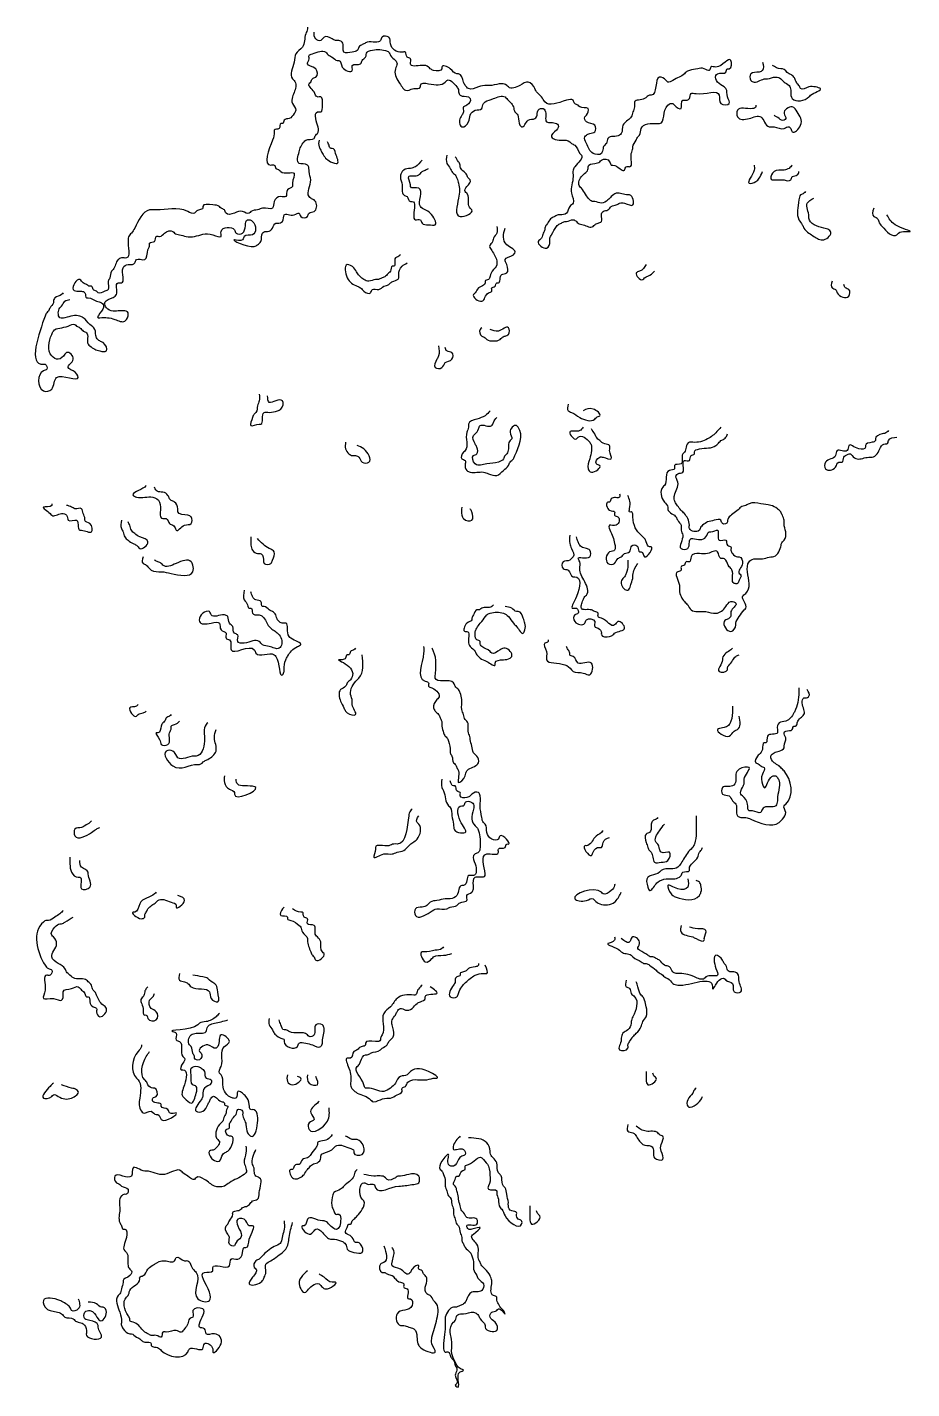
# Model space of a CAD drawing. Header units: metres. Extents: x 0 to 100, y 0 to 141.
# Drawn here: x -0.24 to 13.07, y 59.72 to 80.23 of the extents above; entities that cross this region are included whole.
import ezdxf

# ---------------------------------------------------------------- set-up
doc = ezdxf.new("R2010")
doc.units = ezdxf.units.M

msp = doc.modelspace()

# ---------------------------------------------------------------- linework, layer by layer
for points in [[(3.975, 80.225), (3.975, 80.2), (3.95, 80.125), (3.9, 79.925), (3.8, 79.825), (3.775, 79.7), (3.75, 79.45), (3.775, 79.425), (3.8, 79.35), (3.75, 79.175), (3.75, 79.075), (3.8, 78.975), (3.775, 78.925), (3.7, 78.85), (3.625, 78.825), (3.6, 78.775), (3.575, 78.775), (3.55, 78.7), (3.475, 78.675), (3.475, 78.65), (3.45, 78.525), (3.425, 78.15), (3.475, 78.15), (3.5, 78.1), (3.55, 78.075), (3.575, 78.05), (3.775, 78.025), (3.75, 77.875), (3.75, 77.825), (3.675, 77.775), (3.65, 77.675), (3.575, 77.675), (3.475, 77.6), (3.45, 77.5), (3.3, 77.5), (3.225, 77.475), (3.125, 77.45), (3.1, 77.425), (3, 77.45), (2.875, 77.425), (2.75, 77.425), (2.725, 77.475), (2.675, 77.5), (2.65, 77.525), (2.55, 77.55), (2.4, 77.525), (2.4, 77.5), (2.35, 77.475), (2.3, 77.45), (2.275, 77.425), (2.175, 77.45), (1.7, 77.475), (1.6, 77.475), (1.375, 77.2), (1.325, 77.125), (1.3, 77.1), (1.275, 77.025), (1.25, 76.75), (1.175, 76.75), (1.125, 76.725), (1.05, 76.575), (1.025, 76.55), (1, 76.45), (0.975, 76.4), (0.975, 76.275), (0.925, 76.25), (0.825, 76.225), (0.8, 76.25), (0.75, 76.275), (0.725, 76.325), (0.7, 76.325), (0.65, 76.35), (0.6, 76.375), (0.55, 76.425), (0.45, 76.275), (0.525, 76.25), (0.575, 76.25), (0.625, 76.225), (0.65, 76.15), (0.675, 76.15), (0.8, 76.1), (0.875, 76.075), (0.9, 76.05), (0.875, 75.95), (0.825, 75.85), (0.85, 75.85), (1.075, 75.825), (1.225, 75.8), (1.25, 75.825), (1.275, 75.925), (1.1, 75.95), (1.05, 75.95), (0.95, 76), (0.925, 76.075), (0.975, 76.125), (1.1, 76.2), (1.125, 76.375), (1.175, 76.375), (1.2, 76.6), (1.275, 76.65), (1.3, 76.65), (1.375, 76.675), (1.4, 76.725), (1.525, 76.725), (1.575, 76.875), (1.6, 76.95), (1.6, 76.975), (1.675, 77), (1.7, 77.075), (1.75, 77.075), (1.825, 77.125), (1.95, 77.15), (1.975, 77.125), (2.05, 77.1), (2.15, 77.075), (2.275, 77.075), (2.55, 77.1), (2.675, 77.075), (2.675, 77.15), (2.875, 77.175), (2.9, 77.125), (3, 77.125), (3.075, 77.325), (3.15, 77.3), (3.15, 77.1), (3.025, 77.075), (3, 77.025), (2.875, 77.025), (3.175, 76.925), (3.225, 76.95), (3.275, 77), (3.3, 77.125), (3.35, 77.15), (3.375, 77.15), (3.45, 77.2), (3.5, 77.275), (3.525, 77.275), (3.6, 77.3), (3.625, 77.4), (3.775, 77.4), (3.85, 77.425), (3.875, 77.375), (3.975, 77.375), (4, 77.425), (4.075, 77.45), (4.1, 77.475), (4.075, 77.625), (4.025, 77.65), (4, 77.675), (4.025, 77.925), (4, 78.05), (4, 78.075), (3.975, 78.15), (3.85, 78.175), (3.85, 78.35), (3.875, 78.425), (3.925, 78.5), (3.95, 78.525), (4.075, 78.55), (4.1, 78.6), (4.125, 78.625), (4.1, 78.85), (4.125, 78.95), (4.175, 78.95), (4.2, 79.05), (4.175, 79.175), (4.125, 79.175), (4.075, 79.25), (4, 79.375), (4.025, 79.4), (4.05, 79.45), (4.1, 79.475), (4.1, 79.6), (3.975, 79.675), (4, 79.75), (4, 79.8), (4.05, 79.825), (4.25, 79.85), (4.3, 79.8), (4.35, 79.775), (4.425, 79.725), (4.45, 79.725), (4.5, 79.625), (4.65, 79.575), (4.65, 79.65), (4.775, 79.675), (4.8, 79.725), (4.85, 79.775), (4.875, 79.85), (4.925, 79.875), (5.15, 79.875), (5.2, 79.85), (5.225, 79.8), (5.3, 79.725), (5.325, 79.675), (5.3, 79.6), (5.3, 79.5), (5.35, 79.4), (5.4, 79.325), (5.45, 79.275), (5.575, 79.3), (5.675, 79.325), (5.675, 79.35), (5.8, 79.375), (6.05, 79.4), (6.075, 79.425), (6.225, 79.325), (6.25, 79.275), (6.25, 79.25), (6.275, 79.2), (6.4, 79.175), (6.425, 79.15), (6.375, 79.05), (6.325, 79.025), (6.325, 78.95), (6.3, 78.9), (6.275, 78.75), (6.3, 78.725), (6.4, 78.8), (6.425, 78.9), (6.5, 78.975), (6.6, 79), (6.625, 79.075), (6.65, 79.1), (6.775, 79.15), (6.95, 79.175), (6.975, 79.15), (7.075, 79.025), (7.1, 78.95), (7.125, 78.925), (7.15, 78.875), (7.175, 78.75), (7.2, 78.725), (7.3, 78.825), (7.4, 78.85), (7.425, 78.875), (7.45, 78.975), (7.525, 79), (7.55, 78.975), (7.575, 78.8), (7.725, 78.775), (7.75, 78.75), (7.725, 78.675), (7.65, 78.575), (7.675, 78.55), (7.8, 78.525), (7.925, 78.5), (7.95, 78.475), (8, 78.45), (8.075, 78.325), (8.1, 78.3), (8, 78.125), (7.975, 78.075), (7.975, 77.975), (7.95, 77.725), (7.975, 77.575), (7.925, 77.525), (7.875, 77.425), (7.775, 77.4), (7.75, 77.4), (7.7, 77.375), (7.65, 77.35), (7.625, 77.325), (7.575, 77.25), (7.55, 77.2), (7.55, 77.175), (7.525, 77.125), (7.5, 77.05), (7.45, 77), (7.575, 76.9), (7.625, 77), (7.625, 77.05), (7.65, 77.1), (7.725, 77.225), (7.75, 77.25), (7.8, 77.275), (7.85, 77.3), (7.875, 77.3), (7.975, 77.325), (8.025, 77.3), (8.05, 77.275), (8.125, 77.25), (8.275, 77.225), (8.3, 77.25), (8.35, 77.275), (8.4, 77.3), (8.4, 77.4), (8.425, 77.45), (8.5, 77.475), (8.55, 77.525), (8.625, 77.55), (8.675, 77.575), (8.75, 77.575), (8.875, 77.55), (8.825, 77.7), (8.8, 77.7), (8.625, 77.725), (8.55, 77.675), (8.5, 77.625), (8.4, 77.575), (8.3, 77.6), (8.275, 77.6), (8.225, 77.625), (8.1, 77.8), (8.075, 77.825), (8.1, 77.975), (8.2, 78.1), (8.2, 78.125), (8.3, 78.175), (8.375, 78.2), (8.4, 78.225), (8.525, 78.2), (8.55, 78.15), (8.575, 78.15), (8.75, 78.075), (8.775, 78.125), (8.825, 78.125), (8.85, 78.325), (8.875, 78.4), (8.875, 78.425), (8.925, 78.525), (8.95, 78.575), (8.975, 78.6), (9, 78.7), (9.25, 78.775), (9.275, 78.775), (9.4, 79.05), (9.475, 79.075), (9.5, 79.05), (9.6, 79), (9.625, 79.125), (9.65, 79.125), (9.725, 79.15), (9.75, 79.225), (9.825, 79.225), (10.175, 79.2), (10.2, 79.075), (10.325, 79.075), (10.3, 79.175), (10.275, 79.3), (10.25, 79.325), (10.15, 79.4), (10.125, 79.5), (10.15, 79.525), (10.275, 79.55), (10.3, 79.6), (10.325, 79.6), (10.35, 79.725), (10.125, 79.625), (10.05, 79.625), (10.025, 79.575), (9.95, 79.6), (9.85, 79.6), (9.725, 79.575), (9.675, 79.55), (9.65, 79.525), (9.475, 79.425), (9.4, 79.4), (9.375, 79.425), (9.275, 79.475), (9.15, 79.2), (9.125, 79.2), (9.05, 79.15), (8.9, 79.1), (8.9, 79.025), (8.875, 78.95), (8.85, 78.875), (8.8, 78.825), (8.725, 78.75), (8.7, 78.625), (8.675, 78.6), (8.5, 78.55), (8.475, 78.475), (8.45, 78.45), (8.425, 78.4), (8.4, 78.325), (8.275, 78.325), (8.175, 78.475), (8.15, 78.575), (8.175, 78.6), (8.225, 78.625), (8.3, 78.65), (8.3, 78.75), (8.175, 78.8), (8.15, 78.875), (8.175, 78.9), (8.2, 79), (8.075, 79.025), (8.05, 79.05), (8, 79.075), (7.975, 79.125), (7.875, 79.125), (7.55, 79.1), (7.5, 79.175), (7.45, 79.225), (7.425, 79.25), (7.4, 79.3), (7.3, 79.4), (7.175, 79.35), (7, 79.325), (6.975, 79.35), (6.9, 79.375), (6.75, 79.35), (6.675, 79.35), (6.55, 79.325), (6.4, 79.3), (6.35, 79.35), (6.325, 79.4), (6.25, 79.525), (6.225, 79.525), (6.125, 79.6), (6, 79.625), (6, 79.6), (5.875, 79.575), (5.825, 79.6), (5.8, 79.625), (5.7, 79.65), (5.525, 79.675), (5.525, 79.75), (5.475, 79.775), (5.45, 79.85), (5.4, 79.85), (5.225, 79.975), (5.2, 80.075), (5.1, 80.075), (5.075, 80.025), (5, 80), (4.875, 80), (4.825, 79.975), (4.775, 79.95), (4.75, 79.925), (4.725, 79.875), (4.65, 79.85), (4.525, 79.85), (4.5, 80), (4.45, 80.025), (4.4, 80.025), (4.35, 80.05), (4.225, 80.075), (4.175, 80.025), (4.1, 80.05), (4.075, 80.15)], [(10.825, 79.7), (10.825, 79.575), (10.775, 79.55), (10.65, 79.525), (10.65, 79.425), (10.7, 79.4), (10.875, 79.45), (10.9, 79.45), (11.025, 79.475), (11.1, 79.45), (11.15, 79.4), (11.225, 79.35), (11.25, 79.275), (11.25, 79.25), (11.275, 79.15), (11.525, 79.175), (11.55, 79.2), (11.7, 79.3), (11.625, 79.325), (11.525, 79.325), (11.4, 79.3), (11.375, 79.35), (11.35, 79.375), (11.325, 79.425), (11.3, 79.475), (11.275, 79.5), (11.225, 79.525), (11.125, 79.6), (11.1, 79.6), (10.975, 79.65)], [(10.725, 79.05), (10.725, 79.025), (10.675, 79), (10.45, 78.975), (10.45, 78.875), (10.625, 78.85), (10.8, 78.875), (10.925, 78.725), (11, 78.725), (11.15, 78.7), (11.225, 78.725), (11.25, 78.7), (11.275, 78.65), (11.4, 78.75), (11.35, 78.95), (11.275, 79.025), (11.15, 78.925), (11.175, 78.85), (11.15, 78.825), (11.075, 78.85), (11, 78.9)], [(4.15, 78.525), (4.15, 78.425), (4.175, 78.375), (4.2, 78.325), (4.325, 78.2), (4.425, 78.175), (4.4, 78.325), (4.35, 78.4), (4.325, 78.4), (4.3, 78.45), (4.275, 78.5)], [(5.7, 78.225), (5.6, 78.125), (5.525, 78.1), (5.425, 78.075), (5.4, 78.05), (5.375, 77.975), (5.4, 77.85), (5.4, 77.775), (5.425, 77.7), (5.475, 77.675), (5.525, 77.6), (5.55, 77.6), (5.575, 77.4), (5.6, 77.325), (5.675, 77.325), (5.7, 77.275), (5.8, 77.25), (5.9, 77.25), (5.825, 77.425), (5.75, 77.475), (5.675, 77.525), (5.675, 77.675), (5.65, 77.8), (5.525, 77.825), (5.525, 77.85), (5.5, 77.975), (5.65, 78), (5.7, 78.05), (5.75, 78.075), (5.8, 78.1)], [(6.075, 78.3), (6.075, 78.175), (6.125, 78.1), (6.15, 78.05), (6.2, 78), (6.225, 77.95), (6.25, 77.875), (6.25, 77.65), (6.275, 77.375), (6.45, 77.475), (6.425, 77.5), (6.4, 77.575), (6.375, 77.725), (6.35, 77.75), (6.375, 77.825), (6.425, 77.925), (6.4, 77.95), (6.375, 78), (6.275, 78.125), (6.275, 78.15), (6.25, 78.2), (6.2, 78.275)], [(10.7, 78.15), (10.7, 78.075), (10.625, 77.875), (10.725, 77.9), (10.775, 77.95), (10.825, 78.05)], [(11.275, 78.15), (11.225, 78.1), (11.15, 78.075), (11, 78.05), (10.95, 77.95), (11.15, 77.925), (11.25, 77.925), (11.275, 77.975), (11.35, 78), (11.375, 78.05)], [(11.475, 77.75), (11.45, 77.725), (11.4, 77.7), (11.375, 77.625), (11.375, 77.325), (11.425, 77.25), (11.45, 77.2), (11.525, 77.125), (11.6, 77.075), (11.75, 77.025), (11.85, 77.15), (11.825, 77.175), (11.75, 77.2), (11.525, 77.35), (11.525, 77.375), (11.5, 77.575), (11.6, 77.65)], [(12.5, 77.5), (12.5, 77.375), (12.55, 77.35), (12.575, 77.3), (12.625, 77.225), (12.85, 77.1), (12.875, 77.125), (13.05, 77.15), (12.825, 77.25), (12.7, 77.4)], [(6.825, 77.225), (6.825, 77.125), (6.775, 77.05), (6.75, 76.975), (6.725, 76.95), (6.775, 76.825), (6.8, 76.6), (6.775, 76.575), (6.725, 76.475), (6.7, 76.425), (6.65, 76.4), (6.65, 76.375), (6.55, 76.3), (6.5, 76.225), (6.475, 76.2), (6.6, 76.1), (6.7, 76.225), (6.75, 76.25), (6.75, 76.3), (6.8, 76.325), (6.825, 76.375), (6.85, 76.375), (6.875, 76.425), (6.9, 76.5), (6.975, 76.525), (6.975, 76.65), (6.95, 76.725), (7.075, 76.8), (7.1, 76.825), (6.975, 76.95), (6.95, 77.2)], [(5.375, 76.8), (5.35, 76.775), (5.3, 76.75), (5.275, 76.625), (5.25, 76.625), (5.225, 76.55), (5.2, 76.525), (5.15, 76.475), (5.1, 76.45), (5.025, 76.425), (5, 76.425), (4.9, 76.4), (4.825, 76.425), (4.725, 76.525), (4.675, 76.6), (4.575, 76.65), (4.575, 76.45), (4.725, 76.325), (4.775, 76.3), (4.825, 76.25), (4.925, 76.225), (4.95, 76.275), (5.05, 76.275), (5.125, 76.325), (5.2, 76.35), (5.225, 76.375), (5.275, 76.4), (5.35, 76.45), (5.35, 76.5), (5.4, 76.625), (5.475, 76.675)], [(9.075, 76.65), (8.975, 76.55), (8.925, 76.525), (9.025, 76.425), (9.05, 76.45), (9.1, 76.475), (9.2, 76.55)], [(11.875, 76.4), (11.875, 76.3), (11.925, 76.275), (11.95, 76.225), (12.125, 76.175), (12.125, 76.275), (12.075, 76.3), (12.05, 76.35)], [(0.3, 76.225), (0.275, 76.2), (0.175, 76.15), (0.15, 76.1), (0.15, 76.075), (0.1, 76), (0.075, 75.95), (0.05, 75.925), (0.025, 75.875), (0, 75.15), (0.025, 75.15), (0.05, 75.075), (0, 75.05), (0, 74.75), (0.125, 74.775), (0.2, 74.95), (0.525, 74.95), (0.45, 75.05), (0.4, 75.075), (0.375, 75.1), (0.45, 75.225), (0.35, 75.325), (0.325, 75.3), (0.225, 75.225), (0.125, 75.275), (0.125, 75.6), (0.15, 75.65), (0.375, 75.725), (0.475, 75.75), (0.5, 75.725), (0.55, 75.7), (0.575, 75.675), (0.6, 75.65), (0.65, 75.625), (0.675, 75.45), (0.7, 75.425), (0.775, 75.375), (0.85, 75.35), (0.95, 75.35), (0.9, 75.475), (0.85, 75.5), (0.8, 75.55), (0.775, 75.675), (0.7, 75.75), (0.6, 75.85), (0.55, 75.875), (0.325, 75.85), (0.25, 75.85), (0.225, 75.925), (0.25, 76), (0.275, 76.025), (0.325, 76.1), (0.4, 76.125)], [(6.6, 75.7), (6.575, 75.675), (6.6, 75.575), (6.65, 75.55), (6.675, 75.525), (6.775, 75.5), (6.875, 75.525), (6.9, 75.55), (6.95, 75.575), (7, 75.6), (7, 75.7), (6.85, 75.65), (6.725, 75.675)], [(5.95, 75.425), (5.95, 75.275), (5.925, 75.225), (5.9, 75.1), (6, 75.1), (6.05, 75.175), (6.15, 75.225), (6.15, 75.325), (6.075, 75.35), (6.05, 75.4)], [(3.25, 74.7), (3.25, 74.6), (3.225, 74.525), (3.2, 74.425), (3.175, 74.4), (3.15, 74.35), (3.125, 74.225), (3.25, 74.25), (3.275, 74.25), (3.3, 74.325), (3.325, 74.425), (3.4, 74.425), (3.525, 74.45), (3.575, 74.475), (3.6, 74.6), (3.5, 74.6), (3.4, 74.575), (3.375, 74.675)], [(6.725, 74.45), (6.65, 74.375), (6.525, 74.325), (6.4, 74.25), (6.4, 74.2), (6.375, 74.125), (6.35, 73.85), (6.325, 73.825), (6.3, 73.725), (6.35, 73.7), (6.35, 73.65), (6.375, 73.55), (6.425, 73.525), (6.625, 73.525), (6.7, 73.5), (6.825, 73.475), (6.925, 73.55), (7, 73.625), (7.025, 73.675), (7.05, 73.7), (7.075, 73.725), (7.1, 73.775), (7.15, 74.2), (7.125, 74.225), (7.025, 74.125), (7.05, 74.025), (7.025, 74), (7, 73.875), (6.975, 73.8), (6.95, 73.775), (6.925, 73.725), (6.85, 73.675), (6.675, 73.65), (6.5, 73.65), (6.475, 73.775), (6.525, 73.8), (6.525, 73.9), (6.5, 73.95), (6.475, 74.075), (6.5, 74.1), (6.55, 74.175), (6.575, 74.225), (6.75, 74.225), (6.775, 74.275), (6.825, 74.35)], [(7.9, 74.55), (7.9, 74.45), (7.95, 74.425), (8.075, 74.35), (8.3, 74.325), (8.325, 74.35), (8.375, 74.375), (8.275, 74.475), (8.125, 74.45)], [(8.125, 74.2), (8.075, 74.15), (7.925, 74.125), (8.025, 74.025), (8.05, 74.05), (8.225, 73.975), (8.25, 73.925), (8.25, 73.85), (8.225, 73.725), (8.2, 73.575), (8.25, 73.525), (8.375, 73.625), (8.325, 73.65), (8.375, 73.75), (8.425, 73.75), (8.55, 73.725), (8.525, 73.85), (8.525, 73.925), (8.45, 73.95), (8.375, 74), (8.325, 74.05), (8.3, 74.1), (8.25, 74.175)], [(10.2, 74.2), (10.075, 74.075), (10, 74.025), (9.775, 73.975), (9.725, 73.975), (9.675, 73.9), (9.65, 73.825), (9.625, 73.8), (9.6, 73.65), (9.5, 73.625), (9.5, 73.575), (9.425, 73.55), (9.35, 73.325), (9.325, 73.3), (9.35, 73.075), (9.4, 73), (9.4, 72.975), (9.425, 72.925), (9.5, 72.875), (9.525, 72.85), (9.55, 72.8), (9.6, 72.725), (9.6, 72.65), (9.625, 72.575), (9.6, 72.375), (9.7, 72.375), (9.725, 72.475), (9.75, 72.525), (9.775, 72.525), (9.975, 72.55), (10.025, 72.625), (10.05, 72.625), (10.15, 72.65), (10.175, 72.5), (10.275, 72.5), (10.3, 72.425), (10.35, 72.4), (10.35, 72.35), (10.375, 72.3), (10.45, 72.25), (10.475, 72.25), (10.525, 72.15), (10.475, 72), (10.5, 71.975), (10.475, 71.9), (10.45, 71.85), (10.4, 71.85), (10.375, 72.025), (10.35, 72.075), (10.325, 72.1), (10.275, 72.2), (10.225, 72.225), (10.2, 72.225), (10.15, 72.325), (10, 72.3), (9.875, 72.3), (9.75, 72.25), (9.725, 72.175), (9.675, 72.175), (9.65, 72.125), (9.6, 72.1), (9.6, 72.05), (9.55, 72.025), (9.575, 71.825), (9.575, 71.75), (9.6, 71.65), (9.65, 71.575), (9.7, 71.525), (9.75, 71.45), (9.85, 71.425), (9.975, 71.425), (10.125, 71.4), (10.275, 71.5), (10.35, 71.575), (10.425, 71.55), (10.35, 71.425), (10.35, 71.375), (10.325, 71.325), (10.275, 71.3), (10.25, 71.275), (10.35, 71.125), (10.425, 71.225), (10.425, 71.25), (10.475, 71.35), (10.55, 71.45), (10.575, 71.475), (10.55, 71.575), (10.525, 71.65), (10.575, 71.7), (10.6, 72.025), (10.625, 72.175), (10.65, 72.2), (10.85, 72.225), (10.95, 72.25), (10.975, 72.25), (11.1, 72.4), (11.125, 72.475), (11.15, 72.5), (11.175, 72.625), (11.15, 72.75), (11.15, 72.8), (11.125, 72.875), (11.1, 72.925), (11.05, 72.975), (10.95, 73.025), (10.8, 73.05), (10.625, 73.05), (10.575, 73.025), (10.5, 73), (10.475, 72.975), (10.325, 72.85), (10.3, 72.8), (10.3, 72.775), (10.225, 72.75), (10.2, 72.8), (10.1, 72.8), (10, 72.775), (9.925, 72.725), (9.9, 72.7), (9.875, 72.65), (9.725, 72.675), (9.725, 72.725), (9.7, 72.825), (9.65, 72.9), (9.625, 72.925), (9.525, 73.05), (9.5, 73.1), (9.5, 73.175), (9.55, 73.375), (9.525, 73.475), (9.55, 73.5), (9.625, 73.525), (9.65, 73.7), (9.725, 73.7), (9.75, 73.775), (9.8, 73.8), (9.8, 73.825), (9.875, 73.875), (10.125, 73.925), (10.175, 73.975), (10.2, 74), (10.25, 74.025), (10.275, 74.05), (10.3, 74.1)], [(12.725, 74.15), (12.7, 74.125), (12.625, 74.1), (12.525, 74.025), (12.525, 74), (12.475, 73.975), (12.375, 73.925), (12.375, 73.9), (12.275, 73.875), (12.125, 73.925), (12.1, 73.85), (11.95, 73.85), (11.925, 73.775), (11.775, 73.675), (11.775, 73.575), (11.925, 73.6), (11.975, 73.675), (12.025, 73.675), (12.05, 73.75), (12.075, 73.775), (12.15, 73.8), (12.175, 73.775), (12.25, 73.725), (12.425, 73.75), (12.475, 73.75), (12.55, 73.8), (12.675, 73.95), (12.7, 73.95), (12.725, 74), (12.85, 74.05)], [(4.55, 73.975), (4.55, 73.875), (4.6, 73.8), (4.65, 73.775), (4.7, 73.775), (4.75, 73.75), (4.8, 73.675), (4.9, 73.675), (4.825, 73.875), (4.725, 73.925)], [(1.55, 73.325), (1.525, 73.3), (1.35, 73.175), (1.4, 73.15), (1.65, 73.15), (1.75, 73.075), (1.8, 72.825), (1.85, 72.825), (1.9, 72.75), (1.95, 72.725), (1.975, 72.7), (2, 72.65), (2.125, 72.725), (2.225, 72.75), (2.225, 72.85), (2.175, 72.875), (2.025, 72.925), (2.025, 72.975), (1.975, 73.075), (1.925, 73.1), (1.9, 73.125), (1.875, 73.175), (1.8, 73.225), (1.775, 73.225), (1.7, 73.25), (1.675, 73.3)], [(8.675, 73.2), (8.675, 73.15), (8.55, 73.125), (8.525, 73.075), (8.5, 73.075), (8.525, 72.95), (8.6, 72.925), (8.6, 72.875), (8.65, 72.85), (8.625, 72.725), (8.525, 72.725), (8.575, 72.55), (8.6, 72.45), (8.6, 72.35), (8.525, 72.325), (8.5, 72.15), (8.6, 72.15), (8.65, 72.225), (8.7, 72.25), (8.725, 72.275), (8.75, 72.3), (8.825, 72.325), (8.85, 72.4), (8.875, 72.425), (8.95, 72.4), (8.975, 72.325), (9, 72.325), (9.05, 72.25), (9.15, 72.4), (9.125, 72.4), (9.075, 72.475), (9.05, 72.525), (9, 72.575), (8.875, 72.85), (8.85, 72.925), (8.825, 72.925), (8.825, 72.975), (8.8, 73.175)], [(0.125, 73.05), (0.125, 73.025), (0, 73), (0.1, 72.9), (0.125, 72.875), (0.275, 72.9), (0.35, 72.875), (0.375, 72.8), (0.5, 72.8), (0.525, 72.7), (0.55, 72.65), (0.575, 72.65), (0.725, 72.625), (0.7, 72.75), (0.625, 72.8), (0.625, 72.825), (0.6, 72.9), (0.575, 72.975), (0.475, 72.975), (0.425, 73), (0.35, 73.025)], [(6.3, 73), (6.3, 72.875), (6.325, 72.825), (6.45, 72.8), (6.45, 72.925), (6.425, 72.975)], [(1.175, 72.8), (1.175, 72.675), (1.2, 72.625), (1.225, 72.55), (1.275, 72.5), (1.35, 72.45), (1.4, 72.425), (1.425, 72.4), (1.45, 72.375), (1.575, 72.475), (1.45, 72.55), (1.375, 72.6), (1.325, 72.65), (1.3, 72.725), (1.275, 72.775)], [(3.125, 72.55), (3.125, 72.425), (3.15, 72.35), (3.225, 72.3), (3.25, 72.3), (3.3, 72.275), (3.325, 72.15), (3.425, 72.15), (3.45, 72.2), (3.475, 72.325), (3.45, 72.35), (3.4, 72.375), (3.225, 72.525)], [(7.925, 72.575), (7.925, 72.45), (7.95, 72.375), (7.975, 72.25), (7.95, 72.225), (7.925, 72.2), (7.825, 72.175), (7.825, 72.075), (7.9, 72.05), (7.975, 71.95), (8, 71.95), (8.025, 71.65), (7.975, 71.475), (8.025, 71.475), (8.05, 71.4), (8, 71.375), (8, 71.275), (8.15, 71.25), (8.175, 71.3), (8.3, 71.275), (8.3, 71.2), (8.35, 71.175), (8.4, 71.1), (8.4, 71.075), (8.525, 71.05), (8.575, 71.075), (8.6, 71.1), (8.75, 71.175), (8.65, 71.275), (8.6, 71.225), (8.4, 71.325), (8.35, 71.35), (8.35, 71.4), (8.3, 71.425), (8.25, 71.45), (8.1, 71.475), (8.1, 71.525), (8.125, 71.6), (8.15, 71.65), (8.175, 71.675), (8.15, 71.875), (8.075, 72.075), (8.075, 72.175), (8.05, 72.225), (8.225, 72.25), (8.225, 72.35), (8.175, 72.375), (8.1, 72.4), (8.075, 72.425), (8.05, 72.475), (8.025, 72.55)], [(1.5, 72.25), (1.5, 72.15), (1.55, 72.125), (1.575, 72.1), (1.625, 72.05), (1.775, 72.025), (1.925, 72), (2.25, 72.025), (2.25, 72.125), (2.225, 72.175), (2, 72.15), (1.8, 72.125), (1.775, 72.15), (1.725, 72.175), (1.675, 72.2)], [(8.8, 72.2), (8.8, 72.125), (8.775, 72), (8.75, 71.95), (8.725, 71.925), (8.7, 71.85), (8.8, 71.75), (8.825, 71.775), (8.85, 71.85), (8.875, 71.95), (8.875, 71.975), (8.95, 72.15)], [(3.025, 71.75), (3.025, 71.6), (3.075, 71.525), (3.1, 71.475), (3.125, 71.475), (3.15, 71.4), (3.225, 71.375), (3.25, 71.375), (3.3, 71.35), (3.4, 71.2), (3.425, 71.175), (3.55, 71.075), (3.575, 70.9), (3.55, 70.875), (3.4, 70.9), (3.3, 70.925), (3.25, 70.975), (3.025, 70.95), (2.925, 70.975), (2.925, 71.075), (2.875, 71.1), (2.85, 71.2), (2.8, 71.25), (2.775, 71.35), (2.725, 71.375), (2.525, 71.375), (2.5, 71.425), (2.4, 71.4), (2.375, 71.375), (2.35, 71.275), (2.525, 71.25), (2.65, 71.25), (2.675, 71.15), (2.75, 71.1), (2.75, 71.025), (2.8, 71), (2.825, 70.85), (3.175, 70.85), (3.2, 70.8), (3.475, 70.775), (3.5, 70.75), (3.6, 70.475), (3.625, 70.525), (3.625, 70.55), (3.65, 70.7), (3.675, 70.75), (3.825, 70.9), (3.875, 70.925), (3.725, 71.025), (3.7, 71.05), (3.675, 71.175), (3.65, 71.25), (3.625, 71.25), (3.525, 71.3), (3.5, 71.375), (3.45, 71.425), (3.4, 71.45), (3.325, 71.5), (3.3, 71.5), (3.275, 71.575), (3.2, 71.6), (3.15, 71.65), (3.125, 71.725)], [(6.775, 71.525), (6.75, 71.5), (6.6, 71.475), (6.55, 71.45), (6.525, 71.45), (6.475, 71.375), (6.45, 71.325), (6.45, 71.3), (6.375, 71.25), (6.35, 71.125), (6.375, 71.125), (6.4, 70.975), (6.425, 70.9), (6.5, 70.825), (6.525, 70.775), (6.55, 70.75), (6.575, 70.725), (6.675, 70.675), (6.8, 70.625), (6.8, 70.65), (6.925, 70.7), (7.025, 70.725), (7.05, 70.75), (6.95, 70.875), (6.875, 70.85), (6.75, 70.8), (6.725, 70.825), (6.6, 70.9), (6.575, 70.95), (6.575, 70.975), (6.525, 71), (6.5, 71.075), (6.5, 71.125), (6.525, 71.175), (6.575, 71.25), (6.6, 71.275), (6.675, 71.375), (6.725, 71.4), (6.925, 71.4), (7, 71.35), (7.075, 71.25), (7.125, 71.2), (7.225, 71.1), (7.25, 71.15), (7.25, 71.25), (7.225, 71.325), (7.15, 71.425), (7.125, 71.425), (7.05, 71.475), (6.95, 71.5)], [(7.6, 71), (7.6, 70.975), (7.55, 70.95), (7.575, 70.825), (7.575, 70.7), (7.85, 70.625), (7.95, 70.55), (7.975, 70.525), (8.125, 70.5), (8.225, 70.475), (8.25, 70.65), (8.05, 70.65), (7.975, 70.75), (7.925, 70.775), (7.925, 70.8), (7.9, 70.85), (7.875, 70.9)], [(4.7, 70.875), (4.675, 70.85), (4.625, 70.825), (4.6, 70.775), (4.575, 70.775), (4.55, 70.725), (4.5, 70.7), (4.45, 70.7), (4.6, 70.6), (4.625, 70.4), (4.575, 70.35), (4.55, 70.3), (4.475, 70.25), (4.475, 70.075), (4.525, 69.975), (4.55, 69.925), (4.575, 69.9), (4.7, 69.875), (4.65, 70.025), (4.65, 70.075), (4.625, 70.175), (4.725, 70.4), (4.75, 70.425), (4.8, 70.775)], [(5.725, 70.9), (5.725, 70.8), (5.75, 70.375), (5.8, 70.35), (5.8, 70.3), (5.85, 70.275), (5.95, 70.125), (5.925, 70.1), (5.875, 69.975), (5.9, 69.925), (5.95, 69.875), (5.975, 69.825), (6, 69.75), (6, 69.7), (6.025, 69.6), (6.05, 69.55), (6.075, 69.525), (6.1, 69.475), (6.125, 69.325), (6.125, 69.3), (6.15, 69.25), (6.175, 69.15), (6.2, 69.125), (6.225, 69.075), (6.25, 69.025), (6.25, 68.85), (6.35, 68.95), (6.375, 69.025), (6.4, 69.05), (6.55, 69.15), (6.525, 69.25), (6.475, 69.3), (6.45, 69.4), (6.425, 69.5), (6.425, 69.525), (6.4, 69.6), (6.375, 69.775), (6.35, 69.8), (6.325, 69.875), (6.3, 69.95), (6.3, 70.1), (6.275, 70.2), (6.25, 70.25), (6.2, 70.3), (6.175, 70.35), (5.9, 70.425), (5.9, 70.45), (5.875, 70.825), (5.85, 70.875)], [(10.375, 70.875), (10.35, 70.85), (10.275, 70.8), (10.225, 70.725), (10.225, 70.7), (10.175, 70.525), (10.3, 70.55), (10.3, 70.575), (10.35, 70.65), (10.4, 70.725), (10.425, 70.75), (10.475, 70.775)], [(11.375, 70.275), (11.375, 70.25), (11.325, 69.95), (11.3, 69.9), (11.175, 69.775), (11.075, 69.75), (11.05, 69.65), (11.05, 69.6), (10.9, 69.55), (10.875, 69.45), (10.85, 69.45), (10.825, 69.35), (10.775, 69.275), (10.75, 69.25), (10.725, 69.15), (10.775, 69.125), (10.8, 69.1), (10.85, 69.075), (10.825, 68.975), (10.825, 68.825), (10.85, 68.775), (10.95, 68.925), (11.025, 68.95), (11.05, 68.925), (11.075, 68.875), (11.05, 68.6), (11.05, 68.575), (11.025, 68.5), (10.85, 68.475), (10.825, 68.45), (10.8, 68.4), (10.675, 68.425), (10.625, 68.425), (10.6, 68.525), (10.525, 68.65), (10.5, 68.675), (10.525, 68.775), (10.55, 68.85), (10.55, 68.9), (10.625, 69.075), (10.475, 69.05), (10.425, 68.975), (10.425, 68.875), (10.375, 68.8), (10.225, 68.775), (10.225, 68.675), (10.325, 68.65), (10.375, 68.575), (10.425, 68.525), (10.45, 68.35), (10.5, 68.325), (10.575, 68.325), (10.65, 68.3), (11.075, 68.25), (11.125, 68.3), (11.175, 68.4), (11.15, 68.5), (11.175, 68.525), (11.15, 69.025), (11.125, 69.05), (11.1, 69.075), (11.075, 69.1), (11, 69.15), (10.95, 69.25), (11, 69.3), (11.075, 69.325), (11.15, 69.375), (11.15, 69.4), (11.175, 69.525), (11.15, 69.6), (11.175, 69.625), (11.275, 69.65), (11.3, 69.7), (11.325, 69.7), (11.35, 69.75), (11.4, 69.825), (11.45, 69.875), (11.425, 70.05), (11.45, 70.125), (11.475, 70.125), (11.525, 70.15), (11.5, 70.25)], [(1.425, 70.025), (1.4, 70), (1.3, 69.975), (1.4, 69.85), (1.425, 69.875), (1.5, 69.9), (1.55, 69.925)], [(10.375, 70), (10.375, 69.95), (10.35, 69.775), (10.325, 69.725), (10.3, 69.7), (10.225, 69.675), (10.15, 69.65), (10.325, 69.55), (10.4, 69.625), (10.45, 69.65), (10.475, 69.85)], [(1.925, 69.875), (1.9, 69.85), (1.85, 69.825), (1.825, 69.775), (1.8, 69.75), (1.775, 69.7), (1.725, 69.6), (1.7, 69.6), (1.75, 69.5), (1.775, 69.425), (1.875, 69.425), (1.9, 69.6), (1.925, 69.675), (1.925, 69.7), (1.975, 69.725), (2.05, 69.775)], [(2.475, 69.75), (2.45, 69.725), (2.425, 69.475), (2.3, 69.25), (2.275, 69.25), (2.025, 69.225), (1.95, 69.325), (1.85, 69.325), (1.95, 69.1), (2.325, 69.125), (2.35, 69.125), (2.425, 69.175), (2.475, 69.2), (2.6, 69.325), (2.575, 69.525), (2.6, 69.65)], [(2.725, 68.95), (2.725, 68.85), (2.8, 68.75), (2.875, 68.7), (2.875, 68.675), (3.2, 68.775), (3.075, 68.8), (3.025, 68.8), (2.925, 68.825), (2.9, 68.9)], [(6, 68.9), (6, 68.775), (6.025, 68.725), (6.1, 68.5), (6.125, 68.475), (6.15, 68.35), (6.175, 68.225), (6.175, 68.2), (6.2, 68.125), (6.25, 68.1), (6.35, 68.1), (6.275, 68.275), (6.3, 68.5), (6.325, 68.5), (6.35, 68.55), (6.475, 68.525), (6.475, 68.45), (6.45, 68.3), (6.5, 68.2), (6.525, 68.175), (6.55, 68.125), (6.575, 68), (6.575, 67.875), (6.55, 67.8), (6.5, 67.775), (6.475, 67.75), (6.5, 67.625), (6.475, 67.45), (6.4, 67.45), (6.375, 67.375), (6.325, 67.3), (6.3, 67.3), (6.225, 67.15), (6.125, 67.1), (6.05, 67.1), (5.925, 67.075), (5.825, 67.05), (5.775, 67), (5.7, 66.975), (5.6, 66.95), (5.6, 66.85), (5.825, 66.9), (5.925, 66.95), (6.075, 66.95), (6.125, 66.975), (6.225, 67), (6.25, 67.025), (6.3, 67.05), (6.375, 67.075), (6.375, 67.15), (6.45, 67.2), (6.475, 67.25), (6.475, 67.3), (6.5, 67.425), (6.65, 67.45), (6.65, 67.475), (6.675, 67.775), (6.85, 67.8), (6.85, 67.85), (6.95, 67.875), (6.975, 67.925), (7, 67.925), (6.875, 68.05), (6.85, 68), (6.75, 68), (6.675, 68.1), (6.65, 68.225), (6.625, 68.25), (6.6, 68.325), (6.575, 68.5), (6.575, 68.65), (6.55, 68.7), (6.45, 68.675), (6.425, 68.65), (6.375, 68.625), (6.275, 68.65), (6.275, 68.7), (6.225, 68.725), (6.2, 68.8), (6.175, 68.8), (6.125, 68.875)], [(5.55, 68.45), (5.525, 68.425), (5.5, 68.35), (5.325, 67.925), (5.275, 67.925), (5.2, 67.9), (5, 67.875), (5, 67.85), (4.975, 67.725), (5.125, 67.775), (5.25, 67.775), (5.325, 67.8), (5.425, 67.825), (5.5, 67.9), (5.625, 68), (5.65, 68.225), (5.625, 68.25), (5.65, 68.35)], [(9.25, 68.325), (9.225, 68.3), (9.175, 68.275), (9.15, 68.225), (9.15, 68.2), (9.125, 68.1), (9.075, 68.075), (9.075, 67.95), (9.1, 67.875), (9.125, 67.825), (9.15, 67.8), (9.175, 67.725), (9.2, 67.65), (9.3, 67.65), (9.4, 67.675), (9.425, 67.8), (9.3, 67.8), (9.275, 67.85), (9.25, 67.925), (9.225, 67.95), (9.275, 68.125), (9.35, 68.225)], [(9.825, 68.35), (9.825, 68.275), (9.8, 67.925), (9.775, 67.875), (9.75, 67.85), (9.625, 67.675), (9.575, 67.6), (9.55, 67.575), (9.45, 67.55), (9.3, 67.525), (9.275, 67.5), (9.15, 67.45), (9.1, 67.425), (9.1, 67.275), (9.125, 67.225), (9.225, 67.325), (9.25, 67.35), (9.375, 67.4), (9.575, 67.425), (9.6, 67.45), (9.625, 67.5), (9.725, 67.525), (9.725, 67.55), (9.85, 67.725), (9.875, 67.8), (9.9, 67.825), (9.925, 67.875)], [(0.725, 68.275), (0.7, 68.25), (0.625, 68.2), (0.575, 68.175), (0.475, 68.15), (0.475, 68.05), (0.725, 68.1), (0.8, 68.15), (0.85, 68.175)], [(8.425, 68.125), (8.4, 68.1), (8.3, 68.025), (8.25, 67.95), (8.175, 67.9), (8.15, 67.9), (8.25, 67.75), (8.275, 67.8), (8.375, 67.875), (8.4, 67.875), (8.425, 67.95), (8.525, 68.025)], [(0.4, 67.725), (0.4, 67.625), (0.425, 67.5), (0.525, 67.425), (0.55, 67.425), (0.575, 67.25), (0.7, 67.275), (0.675, 67.475), (0.675, 67.5), (0.575, 67.575), (0.55, 67.675)], [(8.6, 67.325), (8.6, 67.3), (8.55, 67.225), (8.425, 67.175), (8.4, 67.2), (8, 67.1), (8.175, 67.075), (8.275, 67.1), (8.3, 67.075), (8.375, 67.025), (8.6, 67.05), (8.625, 67.075), (8.675, 67.15), (8.7, 67.2)], [(9.7, 67.4), (9.7, 67.275), (9.55, 67.25), (9.4, 67.3), (9.45, 67.175), (9.475, 67.15), (9.525, 67.125), (9.875, 67.15), (9.9, 67.2), (9.9, 67.3), (9.875, 67.35), (9.825, 67.375)], [(1.7, 67.2), (1.675, 67.175), (1.45, 67.025), (1.375, 66.9), (1.35, 66.9), (1.475, 66.8), (1.525, 66.825), (1.525, 66.85), (1.55, 66.9), (1.575, 66.95), (1.7, 67.05), (1.725, 67.075), (1.925, 67.05), (2, 67), (2, 66.975), (2.125, 67.075), (2.025, 67.15)], [(0.3, 66.925), (0.25, 66.875), (0.175, 66.825), (0.075, 66.775), (0.05, 66.775), (0, 66.75), (0.025, 66.1), (0.075, 66.05), (0.125, 66.025), (0.1, 65.95), (0.05, 65.95), (0.025, 65.725), (0, 65.6), (0.15, 65.6), (0.275, 65.575), (0.3, 65.675), (0.3, 65.7), (0.425, 65.75), (0.525, 65.775), (0.575, 65.725), (0.625, 65.675), (0.65, 65.625), (0.675, 65.625), (0.7, 65.55), (0.75, 65.475), (0.8, 65.45), (0.8, 65.4), (0.85, 65.325), (0.95, 65.45), (0.9, 65.5), (0.8, 65.65), (0.775, 65.7), (0.75, 65.725), (0.725, 65.8), (0.675, 65.85), (0.65, 65.875), (0.475, 65.9), (0.4, 65.95), (0.35, 66), (0.325, 66.05), (0.225, 66.125), (0.125, 66.225), (0.2, 66.425), (0.15, 66.525), (0.125, 66.55), (0.175, 66.675), (0.25, 66.725), (0.275, 66.725), (0.325, 66.75), (0.45, 66.825)], [(3.625, 66.975), (3.6, 66.95), (3.575, 66.85), (3.675, 66.825), (3.675, 66.8), (3.725, 66.775), (3.85, 66.7), (3.875, 66.675), (3.9, 66.6), (3.975, 66.5), (3.975, 66.475), (4.025, 66.3), (4.05, 66.25), (4.075, 66.225), (4.1, 66.175), (4.225, 66.275), (4.2, 66.3), (4.175, 66.45), (4.125, 66.525), (4.1, 66.55), (4.075, 66.7), (3.975, 66.725), (3.975, 66.8), (3.925, 66.825), (3.9, 66.9), (3.875, 66.9), (3.75, 66.95)], [(9.6, 66.7), (9.6, 66.6), (9.675, 66.55), (9.775, 66.525), (9.825, 66.5), (9.95, 66.475), (9.95, 66.5), (9.975, 66.625), (9.85, 66.65), (9.725, 66.675)], [(8.6, 66.525), (8.6, 66.475), (8.5, 66.425), (8.675, 66.325), (8.7, 66.3), (8.775, 66.275), (8.85, 66.25), (8.875, 66.225), (9, 66.15), (9.05, 66.125), (9.075, 66.125), (9.125, 66.1), (9.225, 66.025), (9.25, 66), (9.325, 65.95), (9.35, 65.925), (9.4, 65.9), (9.475, 65.825), (9.55, 65.8), (10.075, 65.775), (10.075, 65.75), (10.175, 65.875), (10.25, 65.9), (10.275, 65.875), (10.375, 65.825), (10.4, 65.7), (10.5, 65.7), (10.475, 65.85), (10.45, 65.975), (10.375, 66), (10.35, 66), (10.3, 66.025), (10.275, 66.1), (10.25, 66.125), (10.225, 66.175), (10.125, 66.25), (10.125, 66.05), (10.15, 65.95), (9.975, 65.925), (9.95, 65.9), (9.8, 65.925), (9.55, 65.975), (9.525, 65.975), (9.475, 66), (9.425, 66.075), (9.35, 66.1), (9.275, 66.175), (9.225, 66.2), (9.175, 66.225), (9.15, 66.225), (9.1, 66.25), (8.975, 66.325), (8.95, 66.35), (8.975, 66.425), (8.875, 66.525), (8.85, 66.5), (8.825, 66.45), (8.7, 66.5)], [(6.025, 66.375), (6, 66.35), (5.9, 66.325), (5.725, 66.3), (5.7, 66.3), (5.75, 66.15), (5.85, 66.2), (5.875, 66.225), (6.025, 66.25), (6.15, 66.275)], [(6.55, 66.125), (6.55, 66.1), (6.5, 66.075), (6.4, 66.05), (6.375, 66.025), (6.325, 66), (6.275, 65.975), (6.275, 65.95), (6.225, 65.925), (6.2, 65.875), (6.2, 65.85), (6.175, 65.8), (6.125, 65.625), (6.225, 65.625), (6.25, 65.675), (6.3, 65.775), (6.425, 65.9), (6.5, 65.95), (6.625, 65.975), (6.675, 65.975), (6.65, 66.1)], [(2.05, 65.975), (2.05, 65.875), (2.125, 65.85), (2.175, 65.825), (2.225, 65.775), (2.5, 65.7), (2.525, 65.6), (2.625, 65.55), (2.625, 65.7), (2.6, 65.8), (2.5, 65.875), (2.475, 65.9), (2.4, 65.925), (2.25, 65.95)], [(8.775, 65.875), (8.775, 65.775), (8.825, 65.75), (8.85, 65.675), (8.9, 65.625), (8.875, 65.325), (8.85, 65.25), (8.85, 65.225), (8.8, 65.125), (8.725, 65.075), (8.7, 65), (8.7, 64.975), (8.675, 64.825), (8.8, 64.85), (8.8, 64.9), (8.825, 64.95), (8.875, 65.025), (8.925, 65.075), (9, 65.175), (9.025, 65.25), (9.075, 65.325), (9.075, 65.475), (9.05, 65.575), (9.025, 65.625), (9, 65.65), (8.95, 65.775), (8.925, 65.85)], [(1.575, 65.775), (1.55, 65.75), (1.525, 65.7), (1.5, 65.625), (1.475, 65.6), (1.5, 65.45), (1.525, 65.35), (1.55, 65.35), (1.575, 65.3), (1.7, 65.275), (1.7, 65.4), (1.625, 65.45), (1.6, 65.575), (1.65, 65.625), (1.675, 65.675)], [(5.7, 65.8), (5.675, 65.775), (5.625, 65.7), (5.6, 65.65), (5.575, 65.65), (5.325, 65.6), (5.225, 65.475), (5.125, 65.375), (5.1, 65.05), (5.075, 65), (5.075, 64.975), (5, 64.95), (4.85, 64.925), (4.85, 64.9), (4.8, 64.875), (4.75, 64.85), (4.725, 64.825), (4.675, 64.8), (4.625, 64.7), (4.575, 64.7), (4.6, 64.55), (4.625, 64.325), (4.625, 64.3), (4.725, 64.175), (4.925, 64.075), (4.95, 64.05), (5.075, 64.075), (5.2, 64.1), (5.225, 64.1), (5.325, 64.15), (5.4, 64.2), (5.4, 64.25), (5.45, 64.275), (5.475, 64.325), (5.5, 64.35), (5.775, 64.375), (5.9, 64.4), (5.925, 64.4), (5.8, 64.5), (5.5, 64.475), (5.475, 64.45), (5.375, 64.425), (5.3, 64.325), (5.225, 64.25), (5.125, 64.2), (4.875, 64.25), (4.85, 64.25), (4.825, 64.3), (4.725, 64.575), (4.75, 64.6), (4.775, 64.65), (4.85, 64.75), (4.875, 64.75), (4.925, 64.775), (5.075, 64.825), (5.1, 64.85), (5.175, 64.9), (5.2, 64.95), (5.25, 65), (5.275, 65.05), (5.25, 65.2), (5.25, 65.275), (5.3, 65.35), (5.325, 65.4), (5.375, 65.45), (5.45, 65.425), (5.55, 65.45), (5.625, 65.525), (5.675, 65.55), (5.75, 65.6), (5.75, 65.625), (5.925, 65.675), (5.825, 65.775)], [(2.65, 65.375), (2.6, 65.325), (2.45, 65.25), (2.35, 65.225), (2.325, 65.2), (1.95, 65.1), (2, 65.075), (2, 64.975), (2.05, 64.95), (2.1, 64.725), (2.125, 64.7), (2.1, 64.625), (2.075, 64.525), (2.1, 64.525), (2.125, 64.3), (2.1, 64.125), (2.125, 64.1), (2.225, 64.025), (2.3, 64.175), (2.3, 64.275), (2.25, 64.3), (2.225, 64.45), (2.225, 64.55), (2.325, 64.575), (2.375, 64.55), (2.425, 64.5), (2.45, 64.4), (2.525, 64.375), (2.525, 64.325), (2.425, 64.25), (2.4, 64.15), (2.4, 64.125), (2.375, 64.075), (2.3, 63.9), (2.4, 63.9), (2.475, 64), (2.5, 64.05), (2.525, 64.1), (2.55, 64.125), (2.675, 64.05), (2.725, 64.025), (2.725, 64), (2.775, 63.975), (2.75, 63.9), (2.75, 63.875), (2.725, 63.825), (2.7, 63.75), (2.675, 63.725), (2.65, 63.7), (2.625, 63.475), (2.65, 63.45), (2.625, 63.375), (2.6, 63.35), (2.575, 63.325), (2.5, 63.3), (2.525, 63.2), (2.55, 63.175), (2.65, 63.15), (2.7, 63.25), (2.725, 63.275), (2.775, 63.3), (2.825, 63.525), (2.8, 63.525), (2.75, 63.625), (2.8, 63.65), (2.8, 63.7), (2.825, 63.75), (2.875, 63.825), (2.9, 63.85), (2.925, 63.925), (3, 63.9), (3, 63.85), (3.025, 63.775), (3.05, 63.7), (3.075, 63.575), (3.125, 63.525), (3.225, 63.725), (3.15, 63.925), (3.125, 63.925), (3.1, 64), (3.05, 64.125), (3.025, 64.15), (2.925, 64.2), (2.9, 64.1), (2.85, 64.1), (2.7, 64.3), (2.675, 64.45), (2.65, 64.475), (2.675, 64.575), (2.725, 64.875), (2.8, 64.95), (2.675, 65.05), (2.625, 64.875), (2.6, 64.85), (2.475, 64.9), (2.35, 64.8), (2.375, 64.775), (2.35, 64.675), (2.275, 64.7), (2.275, 64.725), (2.25, 64.775), (2.225, 64.875), (2.2, 64.9), (2.225, 65.05), (2.3, 65.075), (2.375, 65.075), (2.45, 65.1), (2.475, 65.175), (2.5, 65.2), (2.575, 65.225), (2.775, 65.275)], [(3.4, 65.3), (3.4, 65.2), (3.45, 65.125), (3.475, 65.075), (3.5, 65.05), (3.575, 65), (3.625, 64.975), (3.625, 64.95), (3.825, 64.875), (3.85, 64.925), (3.95, 64.925), (4.05, 64.9), (4.175, 64.875), (4.2, 64.925), (4.2, 64.95), (4.225, 65.15), (4.2, 65.2), (4.1, 65.2), (4.075, 65.05), (4, 65.025), (3.975, 65.05), (3.7, 65.1), (3.65, 65.125), (3.625, 65.125), (3.575, 65.2), (3.55, 65.275)], [(1.475, 64.9), (1.475, 64.875), (1.425, 64.8), (1.4, 64.4), (1.425, 64.375), (1.45, 64.1), (1.475, 63.9), (1.5, 63.875), (1.625, 63.9), (1.7, 63.85), (1.725, 63.85), (1.775, 63.775), (2, 63.875), (1.9, 63.875), (1.875, 63.925), (1.775, 63.975), (1.775, 64), (1.725, 64.025), (1.65, 64.05), (1.65, 64.1), (1.7, 64.125), (1.675, 64.25), (1.65, 64.25), (1.575, 64.3), (1.55, 64.35), (1.525, 64.375), (1.55, 64.725), (1.6, 64.8)], [(3.675, 64.45), (3.675, 64.35), (3.75, 64.3), (3.875, 64.4), (3.825, 64.425)], [(3.975, 64.45), (4, 64.325), (4.125, 64.3), (4.1, 64.425)], [(9.075, 64.5), (9.075, 64.375), (9.1, 64.3), (9.225, 64.4), (9.2, 64.425), (9.175, 64.475)], [(0.15, 64.325), (0.1, 64.275), (0, 64.1), (0.125, 64.125), (0.15, 64.15), (0.225, 64.125), (0.425, 64.1), (0.525, 64.2), (0.5, 64.225), (0.425, 64.25), (0.275, 64.3)], [(9.825, 64.25), (9.8, 64.225), (9.775, 64.175), (9.7, 64.075), (9.7, 63.975), (9.9, 64.075), (9.925, 64.125)], [(4.15, 64.05), (4.125, 64.025), (4.025, 63.875), (4.075, 63.775), (4, 63.725), (4, 63.625), (4.275, 63.75), (4.3, 63.95)], [(8.8, 63.7), (8.8, 63.6), (8.875, 63.575), (8.975, 63.45), (9, 63.425), (9.025, 63.4), (9.15, 63.375), (9.175, 63.35), (9.2, 63.2), (9.325, 63.175), (9.3, 63.3), (9.3, 63.4), (9.325, 63.525), (9.275, 63.55), (9.25, 63.575), (9.075, 63.6), (8.925, 63.675)], [(3.05, 63.375), (3.05, 63.275), (3.025, 63.125), (3.05, 62.975), (3.025, 62.95), (2.8, 62.825), (2.725, 62.775), (2.575, 62.775), (2.425, 62.875), (2.3, 62.9), (2.275, 62.875), (2.175, 62.925), (2.1, 62.975), (2.075, 63), (1.825, 62.95), (1.55, 63), (1.525, 63), (1.35, 63.05), (1.325, 62.925), (1.075, 62.925), (1.1, 62.825), (1.15, 62.8), (1.175, 62.775), (1.275, 62.725), (1.25, 62.65), (1.225, 62.65), (1.175, 62.625), (1.15, 62.425), (1.15, 62.225), (1.175, 62.175), (1.2, 62.125), (1.225, 62.125), (1.25, 62), (1.225, 61.8), (1.25, 61.775), (1.275, 61.575), (1.3, 61.525), (1.325, 61.5), (1.3, 61.425), (1.2, 61.35), (1.2, 61.325), (1.175, 61.225), (1.15, 61.15), (1.125, 61.125), (1.15, 60.875), (1.175, 60.725), (1.175, 60.675), (1.2, 60.625), (1.3, 60.55), (1.325, 60.55), (1.4, 60.5), (1.45, 60.475), (1.475, 60.45), (1.525, 60.425), (1.625, 60.4), (1.625, 60.375), (1.675, 60.35), (1.75, 60.325), (1.775, 60.3), (2.175, 60.275), (2.2, 60.325), (2.4, 60.325), (2.425, 60.4), (2.55, 60.325), (2.55, 60.275), (2.675, 60.4), (2.575, 60.55), (2.45, 60.55), (2.425, 60.625), (2.35, 60.65), (2.35, 60.7), (2.4, 60.925), (2.25, 60.9), (2.25, 60.8), (2.2, 60.775), (2.175, 60.7), (2.125, 60.625), (2.075, 60.575), (2, 60.6), (1.85, 60.575), (1.8, 60.575), (1.775, 60.5), (1.7, 60.525), (1.625, 60.525), (1.575, 60.55), (1.525, 60.575), (1.5, 60.6), (1.35, 60.725), (1.3, 60.75), (1.3, 60.775), (1.275, 60.825), (1.25, 61.1), (1.275, 61.125), (1.3, 61.2), (1.45, 61.375), (1.45, 61.4), (1.5, 61.425), (1.575, 61.525), (1.6, 61.55), (1.675, 61.6), (1.825, 61.65), (1.975, 61.65), (2, 61.7), (2.125, 61.65), (2.175, 61.65), (2.225, 61.575), (2.275, 61.5), (2.3, 61.475), (2.325, 61.075), (2.5, 61.05), (2.5, 61.175), (2.425, 61.475), (2.55, 61.5), (2.55, 61.55), (2.8, 61.575), (2.825, 61.675), (2.925, 61.675), (3, 61.775), (3.025, 61.85), (3.05, 61.85), (3.1, 61.975), (3.15, 62.175), (3.1, 62.175), (3.05, 62.25), (2.925, 62.275), (2.925, 62.175), (2.95, 62.125), (2.975, 62), (2.9, 61.925), (2.875, 61.875), (2.8, 61.9), (2.8, 62), (2.775, 62.05), (2.75, 62.175), (2.775, 62.2), (2.8, 62.25), (2.85, 62.35), (2.85, 62.375), (2.9, 62.4), (2.975, 62.425), (3, 62.45), (3.075, 62.475), (3.125, 62.525), (3.15, 62.55), (3.225, 62.575), (3.25, 62.675), (3.25, 62.9), (3.2, 62.925), (3.175, 63), (3.175, 63.025), (3.15, 63.1), (3.2, 63.325)], [(4.35, 63.55), (4.275, 63.475), (4.175, 63.45), (4.125, 63.425), (4.125, 63.4), (4.1, 63.35), (4.025, 63.25), (3.975, 63.2), (3.9, 63.175), (3.85, 63.1), (3.825, 63.1), (3.775, 63.075), (3.75, 63.025), (3.725, 63.025), (3.75, 62.9), (3.9, 62.925), (3.925, 62.95), (3.975, 63.025), (4, 63.05), (4.05, 63.1), (4.125, 63.125), (4.175, 63.2), (4.175, 63.225), (4.3, 63.3), (4.375, 63.35), (4.4, 63.375), (4.6, 63.35), (4.675, 63.3), (4.675, 63.275), (4.8, 63.25), (4.725, 63.475), (4.65, 63.475), (4.6, 63.5), (4.55, 63.525)], [(6.275, 63.525), (6.25, 63.5), (6.225, 63.475), (6.175, 63.325), (6.325, 63.325), (6.35, 63.25), (6.3, 63.225), (6.25, 63.175), (6.175, 63.075), (6.1, 63.1), (6.1, 63.25), (6, 63.15), (5.975, 63.025), (6, 63), (6.025, 62.95), (6.05, 62.85), (6.05, 62.775), (6.075, 62.7), (6.1, 62.625), (6.125, 62.6), (6.15, 62.5), (6.175, 62.425), (6.175, 62.35), (6.2, 62.275), (6.225, 62.2), (6.25, 62.175), (6.275, 62.075), (6.3, 62), (6.3, 61.95), (6.325, 61.9), (6.35, 61.85), (6.425, 61.775), (6.45, 61.725), (6.475, 61.6), (6.475, 61.525), (6.525, 61.425), (6.55, 61.375), (6.625, 61.3), (6.6, 61.2), (6.45, 61.175), (6.4, 61.125), (6.375, 61.075), (6.35, 61.025), (6.325, 61), (6.275, 60.975), (6.2, 60.95), (6.175, 60.95), (6.1, 60.9), (6.05, 60.8), (6.05, 60.7), (6.025, 60.35), (6.05, 60.275), (6.1, 60.275), (6.125, 60.225), (6.15, 60.175), (6.175, 60.15), (6.2, 60.075), (6.225, 60.025), (6.225, 60), (6.2, 59.925), (6.225, 59.8), (6.2, 59.775), (6.225, 59.75), (6.25, 59.95), (6.275, 59.975), (6.325, 60), (6.275, 60.025), (6.225, 60.075), (6.2, 60.125), (6.15, 60.25), (6.15, 60.425), (6.125, 60.575), (6.175, 60.725), (6.2, 60.75), (6.225, 60.825), (6.3, 60.85), (6.325, 60.85), (6.475, 60.875), (6.525, 60.85), (6.55, 60.825), (6.575, 60.775), (6.65, 60.675), (6.65, 60.65), (6.825, 60.6), (6.8, 60.725), (6.725, 60.8), (6.75, 60.875), (6.825, 60.9), (6.85, 60.925), (6.95, 60.85), (6.925, 60.9), (6.9, 60.925), (6.85, 61), (6.825, 61.075), (6.825, 61.1), (6.775, 61.125), (6.75, 61.3), (6.75, 61.35), (6.725, 61.425), (6.65, 61.525), (6.6, 61.575), (6.575, 61.625), (6.55, 61.675), (6.55, 61.8), (6.525, 61.9), (6.45, 62.025), (6.475, 62.05), (6.575, 62.15), (6.45, 62.125), (6.4, 62.125), (6.375, 62.175), (6.525, 62.2), (6.525, 62.275), (6.375, 62.3), (6.325, 62.375), (6.3, 62.4), (6.275, 62.475), (6.25, 62.575), (6.25, 62.6), (6.225, 62.7), (6.2, 62.775), (6.175, 62.8), (6.2, 62.875), (6.225, 62.925), (6.25, 62.925), (6.3, 63), (6.35, 63.025), (6.35, 63.075), (6.4, 63.1), (6.6, 63.2), (6.625, 63.175), (6.7, 63.075), (6.725, 62.9), (6.725, 62.85), (6.7, 62.725), (6.825, 62.7), (6.825, 62.675), (6.85, 62.575), (6.875, 62.45), (6.9, 62.425), (6.95, 62.325), (7.2, 62.2), (7.2, 62.25), (7.15, 62.275), (7.125, 62.35), (7.125, 62.375), (7.05, 62.4), (7, 62.475), (7, 62.525), (6.975, 62.65), (6.95, 62.75), (6.925, 62.775), (6.9, 62.9), (6.875, 62.95), (6.85, 62.975), (6.825, 63.125), (6.725, 63.275), (6.725, 63.3), (6.675, 63.425), (6.4, 63.5)], [(4.725, 63.025), (4.7, 63), (4.675, 62.925), (4.525, 62.775), (4.475, 62.725), (4.375, 62.675), (4.35, 62.6), (4.35, 62.45), (4.375, 62.4), (4.4, 62.35), (4.45, 62.35), (4.475, 62.25), (4.45, 62.15), (4.425, 62.125), (4.275, 62.225), (4.225, 62.25), (4.2, 62.25), (3.975, 62.275), (3.925, 62.175), (3.9, 62.175), (4, 62.05), (4.075, 62.1), (4.1, 62.125), (4.2, 62.075), (4.325, 61.975), (4.35, 61.975), (4.475, 61.95), (4.525, 61.925), (4.55, 61.9), (4.575, 61.825), (4.675, 61.775), (4.8, 61.775), (4.775, 61.9), (4.725, 61.925), (4.7, 61.925), (4.65, 62), (4.575, 62.05), (4.55, 62.075), (4.575, 62.15), (4.6, 62.2), (4.625, 62.2), (4.65, 62.25), (4.675, 62.275), (4.725, 62.325), (4.8, 62.425), (4.825, 62.55), (4.8, 62.575), (4.825, 62.825), (4.9, 62.8), (4.975, 62.8), (5, 62.75), (5.35, 62.775), (5.375, 62.775), (5.575, 62.8), (5.65, 62.825), (5.65, 62.925), (5.5, 62.95), (5.375, 62.925), (5.35, 62.925), (5.3, 62.9), (5.175, 62.875), (5.15, 62.9), (4.975, 62.925), (4.825, 62.95)], [(7.325, 62.475), (7.325, 62.3), (7.35, 62.2), (7.475, 62.325), (7.45, 62.35), (7.425, 62.4)], [(3.625, 62.25), (3.625, 62.125), (3.6, 62.025), (3.575, 61.925), (3.55, 61.9), (3.45, 61.85), (3.35, 61.775), (3.275, 61.7), (3.25, 61.675), (3.2, 61.65), (3.175, 61.55), (3.2, 61.525), (3.15, 61.4), (3.1, 61.3), (3.275, 61.325), (3.3, 61.35), (3.325, 61.4), (3.35, 61.475), (3.35, 61.6), (3.425, 61.65), (3.5, 61.7), (3.6, 61.775), (3.65, 61.825), (3.7, 62), (3.75, 62.225)], [(5.125, 61.875), (5.125, 61.625), (5.075, 61.6), (5.1, 61.475), (5.125, 61.475), (5.175, 61.45), (5.25, 61.425), (5.3, 61.375), (5.375, 61.325), (5.425, 61.3), (5.425, 61.25), (5.475, 61.225), (5.5, 61.075), (5.525, 61.075), (5.55, 60.975), (5.325, 60.85), (5.375, 60.675), (5.425, 60.675), (5.5, 60.65), (5.575, 60.625), (5.6, 60.6), (5.625, 60.475), (5.65, 60.375), (5.7, 60.325), (5.9, 60.275), (5.85, 60.4), (5.85, 60.5), (5.925, 60.775), (5.9, 61.025), (5.875, 61.05), (5.825, 61.125), (5.775, 61.15), (5.75, 61.2), (5.75, 61.25), (5.775, 61.375), (5.75, 61.425), (5.725, 61.45), (5.7, 61.5), (5.65, 61.525), (5.65, 61.575), (5.55, 61.525), (5.525, 61.475), (5.5, 61.45), (5.375, 61.525), (5.25, 61.575), (5.25, 61.625), (5.275, 61.8), (5.25, 61.85)], [(3.975, 61.5), (3.9, 61.425), (3.85, 61.3), (3.95, 61.175), (3.975, 61.2), (4.05, 61.275), (4.15, 61.3), (4.2, 61.25), (4.25, 61.225), (4.4, 61.325), (4.35, 61.325), (4.225, 61.4), (4.15, 61.45)], [(0.525, 61.075), (0.525, 60.925), (0.425, 60.9), (0.4, 60.95), (0.375, 60.975), (0.3, 61.025), (0.25, 61.05), (0, 61.05), (0.05, 60.925), (0.1, 60.9), (0.275, 60.85), (0.3, 60.825), (0.325, 60.8), (0.45, 60.775), (0.475, 60.75), (0.525, 60.725), (0.6, 60.7), (0.65, 60.6), (0.65, 60.525), (0.875, 60.5), (0.825, 60.65), (0.825, 60.675), (0.7, 60.75), (0.625, 60.775), (0.625, 60.875), (0.7, 60.9), (0.75, 60.875), (0.825, 60.775), (0.85, 60.75), (0.95, 60.875), (0.9, 60.95), (0.875, 60.95), (0.8, 61), (0.675, 61.025)]]:
    msp.add_spline(points, degree=3)

doc.saveas('drawing.dxf')
